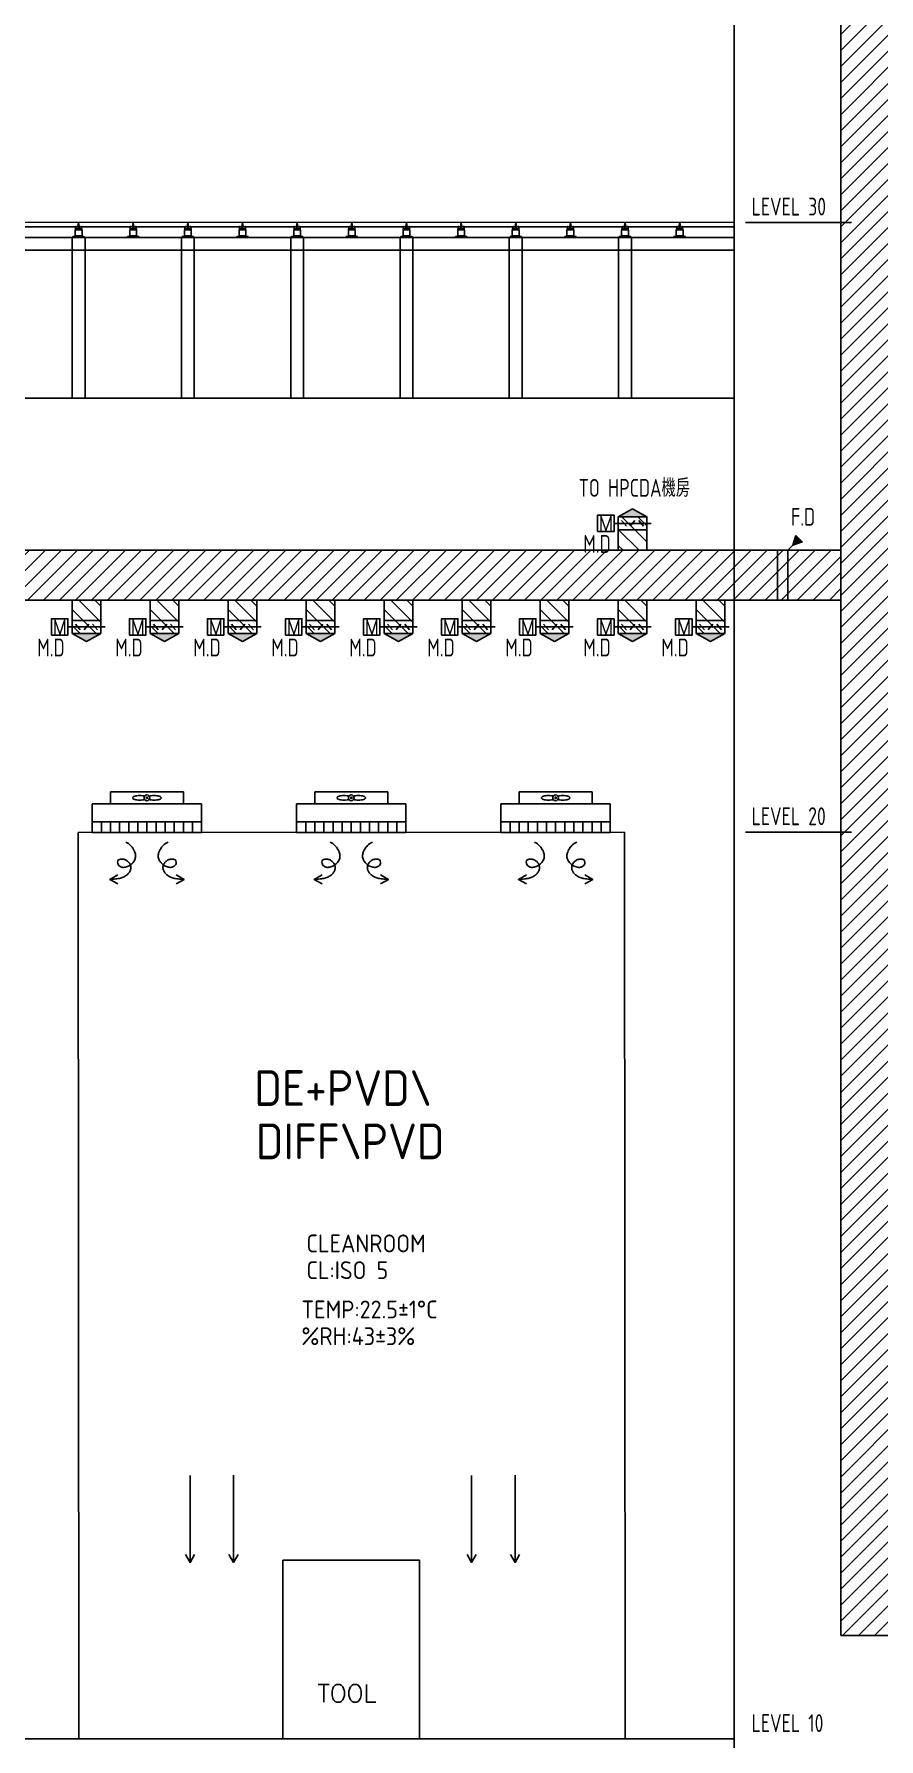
# Model space of a CAD drawing. Header units: millimetres. Extents: x -4 to 727, y 2288 to 2890.
# Drawn here: x 489.3 to 595.7, y 2437.5 to 2652.4 of the extents above; entities that cross this region are included whole.
import ezdxf
from ezdxf.enums import TextEntityAlignment as Align

# ---------------------------------------------------------------- set-up
doc = ezdxf.new("R2010")
doc.units = ezdxf.units.MM
for name, color, linetype in [('A-DETL-01', 1, 'Continuous'), ('M-CEQPM-MAU', 22, 'Continuous'), ('M-CEQPM-TEXT', 3, 'Continuous'), ('M-CMDUCT-LINE', 15, 'Continuous'), ('M-EQPM-TXT', 4, 'Continuous'), ('M-HVAC-CMDUCT', 150, 'Continuous'), ('M-HVAC-DAPR', 2, 'Continuous'), ('U-EX-TXT', 4, 'Continuous')]:
    doc.layers.add(name, color=color, linetype=linetype)
doc.styles.add('AA-TXT', font='isocp.shx', dxfattribs={"bigfont": 'chineset.shx'})
doc.styles.add('STDTEXT', font='simplex.shx', dxfattribs={"bigfont": 'china.shx'})
pattern_1 = [(135, (721.6758, 3336.3333), (-1.0102788, -1.0102788), [])]

msp = doc.modelspace()

# ---------------------------------------------------------------- hatches: boundary and pattern name
at = {"layer": 'M-CMDUCT-LINE'}
h = msp.add_hatch(dxfattribs=at)
h.set_pattern_fill('ANSI31', color=256, scale=0.45, style=0)
h.set_pattern_definition([(45, (-3236.4044, 1146.6156), (-1.0102788, 1.0102788), [])])
h.paths.add_polyline_path([(590.917, 2450.467), (590.917, 2795.31), (599.157, 2795.31), (599.157, 2450.467)])
h = msp.add_hatch(dxfattribs=at)
h.set_pattern_fill('ANSI31', color=256, scale=0.45, style=0)
h.set_pattern_definition([(45, (-3256.2213, 1206.4732), (-1.0102788, 1.0102788), [])])
h.paths.add_polyline_path([(148.862, 2587.312), (590.917, 2587.312), (590.917, 2581.012), (148.862, 2581.012)])
at = {"layer": 'M-HVAC-CMDUCT'}
for points in [[(562.869, 2591.502), (566.469, 2591.502), (564.669, 2592.542)], [(494.064, 2576.822), (497.664, 2576.822), (495.864, 2575.783)], [(503.893, 2576.822), (507.493, 2576.822), (505.693, 2575.783)], [(513.722, 2576.822), (517.322, 2576.822), (515.522, 2575.783)], [(523.551, 2576.822), (527.151, 2576.822), (525.351, 2575.783)], [(533.381, 2576.822), (536.981, 2576.822), (535.181, 2575.783)], [(543.21, 2576.822), (546.81, 2576.822), (545.01, 2575.783)], [(553.039, 2576.822), (556.639, 2576.822), (554.839, 2575.783)], [(562.869, 2576.822), (566.469, 2576.822), (564.669, 2575.783)], [(572.698, 2576.822), (576.298, 2576.822), (574.498, 2575.783)]]:
    msp.add_hatch(color=256, dxfattribs=at).paths.add_polyline_path(points)
h = msp.add_hatch(dxfattribs=at)
h.set_pattern_fill('ANSI31', color=256, scale=0.45, angle=90, style=0)
h.set_pattern_definition(pattern_1)
h.paths.add_polyline_path([(562.869, 2587.312), (562.869, 2591.502), (566.469, 2591.502), (566.469, 2587.312)])
h = msp.add_hatch(dxfattribs=at)
h.set_pattern_fill('ANSI31', color=256, scale=0.45, angle=90, style=0)
h.set_pattern_definition([(135, (652.8707, 3336.3333), (-1.0102788, -1.0102788), [])])
h.paths.add_polyline_path([(494.064, 2581.012), (494.064, 2576.822), (497.664, 2576.822), (497.664, 2581.012)])
h = msp.add_hatch(dxfattribs=at)
h.set_pattern_fill('ANSI31', color=256, scale=0.45, angle=90, style=0)
h.set_pattern_definition([(135, (662.7, 3336.3333), (-1.0102788, -1.0102788), [])])
h.paths.add_polyline_path([(503.893, 2581.012), (503.893, 2576.822), (507.493, 2576.822), (507.493, 2581.012)])
h = msp.add_hatch(dxfattribs=at)
h.set_pattern_fill('ANSI31', color=256, scale=0.45, angle=90, style=0)
h.set_pattern_definition([(135, (672.5293, 3336.3333), (-1.0102788, -1.0102788), [])])
h.paths.add_polyline_path([(513.722, 2581.012), (513.722, 2576.822), (517.322, 2576.822), (517.322, 2581.012)])
h = msp.add_hatch(dxfattribs=at)
h.set_pattern_fill('ANSI31', color=256, scale=0.45, angle=90, style=0)
h.set_pattern_definition([(135, (682.3586, 3336.3333), (-1.0102788, -1.0102788), [])])
h.paths.add_polyline_path([(523.551, 2581.012), (523.551, 2576.822), (527.151, 2576.822), (527.151, 2581.012)])
h = msp.add_hatch(dxfattribs=at)
h.set_pattern_fill('ANSI31', color=256, scale=0.45, angle=90, style=0)
h.set_pattern_definition([(135, (692.1879, 3336.3333), (-1.0102788, -1.0102788), [])])
h.paths.add_polyline_path([(533.381, 2581.012), (533.381, 2576.822), (536.981, 2576.822), (536.981, 2581.012)])
h = msp.add_hatch(dxfattribs=at)
h.set_pattern_fill('ANSI31', color=256, scale=0.45, angle=90, style=0)
h.set_pattern_definition([(135, (702.0172, 3336.3333), (-1.0102788, -1.0102788), [])])
h.paths.add_polyline_path([(543.21, 2581.012), (543.21, 2576.822), (546.81, 2576.822), (546.81, 2581.012)])
h = msp.add_hatch(dxfattribs=at)
h.set_pattern_fill('ANSI31', color=256, scale=0.45, angle=90, style=0)
h.set_pattern_definition([(135, (711.8465, 3336.3333), (-1.0102788, -1.0102788), [])])
h.paths.add_polyline_path([(553.039, 2581.012), (553.039, 2576.822), (556.639, 2576.822), (556.639, 2581.012)])
h = msp.add_hatch(dxfattribs=at)
h.set_pattern_fill('ANSI31', color=256, scale=0.45, angle=90, style=0)
h.set_pattern_definition(pattern_1)
h.paths.add_polyline_path([(562.869, 2581.012), (562.869, 2576.822), (566.469, 2576.822), (566.469, 2581.012)])
h = msp.add_hatch(dxfattribs=at)
h.set_pattern_fill('ANSI31', color=256, scale=0.45, angle=90, style=0)
h.set_pattern_definition([(135, (731.5051, 3336.3333), (-1.0102788, -1.0102788), [])])
h.paths.add_polyline_path([(572.698, 2581.012), (572.698, 2576.822), (576.298, 2576.822), (576.298, 2581.012)])
at = {"layer": 'M-HVAC-DAPR'}
msp.add_hatch(color=2, dxfattribs=at).paths.add_polyline_path([(585.254, 2589.14), (584.857, 2587.949), (586.048, 2588.346)])

# ---------------------------------------------------------------- linework, layer by layer
at = {"ltscale": 1000}
msp.add_line((137.266, 2606.492), (577.451, 2606.492), dxfattribs=at)
at = {"layer": 'A-DETL-01', "linetype": 'Continuous'}
msp.add_lwpolyline([(577.451, 2858.821), (577.451, 2415.304), (137.266, 2415.304), (137.266, 2858.821)], close=True, dxfattribs=at)
at = {"layer": 'M-CEQPM-MAU', "ltscale": 0.1}
for p, q in [((137.266, 2628.568), (577.451, 2628.647)), ((494.87, 2628.632), (494.778, 2628.058)), ((494.87, 2628.632), (494.962, 2628.058)), ((501.755, 2628.632), (501.663, 2628.058)), ((501.755, 2628.632), (501.847, 2628.058)), ((508.64, 2628.632), (508.548, 2628.058)), ((508.64, 2628.632), (508.732, 2628.058)), ((515.525, 2628.632), (515.433, 2628.058)), ((515.525, 2628.632), (515.617, 2628.058)), ((522.41, 2628.632), (522.318, 2628.058)), ((522.41, 2628.632), (522.502, 2628.058)), ((529.295, 2628.632), (529.203, 2628.058)), ((529.295, 2628.632), (529.387, 2628.058)), ((536.18, 2628.632), (536.088, 2628.058)), ((536.18, 2628.632), (536.272, 2628.058)), ((543.065, 2628.632), (542.973, 2628.058)), ((543.065, 2628.632), (543.157, 2628.058)), ((549.95, 2628.632), (549.858, 2628.058)), ((549.95, 2628.632), (550.042, 2628.058)), ((556.835, 2628.632), (556.743, 2628.058)), ((556.835, 2628.632), (556.927, 2628.058)), ((563.72, 2628.632), (563.628, 2628.058)), ((563.72, 2628.632), (563.812, 2628.058)), ((570.605, 2628.632), (570.513, 2628.058)), ((570.605, 2628.632), (570.697, 2628.058)), ((577.451, 2628.074), (137.266, 2627.996)), ((495.59, 2626.866), (494.15, 2626.866)), ((494.15, 2626.866), (494.15, 2626.749)), ((495.59, 2626.749), (494.15, 2626.749)), ((494.438, 2627.701), (494.438, 2626.94)), ((495.302, 2627.701), (494.438, 2627.701)), ((494.438, 2626.94), (495.302, 2626.94)), ((495.266, 2627.823), (494.473, 2627.823)), ((494.473, 2627.701), (494.473, 2627.823)), ((494.485, 2626.94), (494.485, 2626.87)), ((494.495, 2628.118), (494.569, 2628.118)), ((494.495, 2628.118), (494.495, 2627.823)), ((494.569, 2628.118), (494.569, 2628.058)), ((494.823, 2628.058), (494.569, 2628.058)), ((494.826, 2628.118), (494.812, 2627.823)), ((494.913, 2628.118), (494.826, 2628.118)), ((494.913, 2628.118), (494.928, 2627.823)), ((495.171, 2628.058), (494.916, 2628.058)), ((495.171, 2628.118), (495.171, 2628.058)), ((495.244, 2628.118), (495.171, 2628.118)), ((495.244, 2628.118), (495.244, 2627.823)), ((495.255, 2626.94), (495.255, 2626.866)), ((495.266, 2627.701), (495.266, 2627.823)), ((495.302, 2627.701), (495.302, 2626.94)), ((495.59, 2626.866), (495.59, 2626.749)), ((502.475, 2626.866), (501.035, 2626.866)), ((501.035, 2626.866), (501.035, 2626.749)), ((502.475, 2626.749), (501.035, 2626.749)), ((501.323, 2627.701), (501.323, 2626.94)), ((502.187, 2627.701), (501.323, 2627.701)), ((501.323, 2626.94), (502.187, 2626.94)), ((502.151, 2627.823), (501.358, 2627.823)), ((501.358, 2627.701), (501.358, 2627.823)), ((501.37, 2626.94), (501.37, 2626.87)), ((501.38, 2628.118), (501.454, 2628.118)), ((501.38, 2628.118), (501.38, 2627.823)), ((501.454, 2628.118), (501.454, 2628.058)), ((501.708, 2628.058), (501.454, 2628.058)), ((501.711, 2628.118), (501.697, 2627.823)), ((501.798, 2628.118), (501.711, 2628.118)), ((501.798, 2628.118), (501.813, 2627.823)), ((502.056, 2628.058), (501.801, 2628.058)), ((502.056, 2628.118), (502.056, 2628.058)), ((502.129, 2628.118), (502.056, 2628.118)), ((502.129, 2628.118), (502.129, 2627.823)), ((502.14, 2626.94), (502.14, 2626.866)), ((502.151, 2627.701), (502.151, 2627.823)), ((502.187, 2627.701), (502.187, 2626.94)), ((502.475, 2626.866), (502.475, 2626.749)), ((509.36, 2626.866), (507.92, 2626.866)), ((507.92, 2626.866), (507.92, 2626.749)), ((509.36, 2626.749), (507.92, 2626.749)), ((508.208, 2627.701), (508.208, 2626.94)), ((509.072, 2627.701), (508.208, 2627.701)), ((508.208, 2626.94), (509.072, 2626.94)), ((509.036, 2627.823), (508.243, 2627.823)), ((508.243, 2627.701), (508.243, 2627.823)), ((508.255, 2626.94), (508.255, 2626.87)), ((508.265, 2628.118), (508.339, 2628.118)), ((508.265, 2628.118), (508.265, 2627.823)), ((508.339, 2628.118), (508.339, 2628.058)), ((508.593, 2628.058), (508.339, 2628.058)), ((508.596, 2628.118), (508.582, 2627.823)), ((508.683, 2628.118), (508.596, 2628.118)), ((508.683, 2628.118), (508.698, 2627.823)), ((508.941, 2628.058), (508.686, 2628.058)), ((508.941, 2628.118), (508.941, 2628.058)), ((509.014, 2628.118), (508.941, 2628.118)), ((509.014, 2628.118), (509.014, 2627.823)), ((509.025, 2626.94), (509.025, 2626.866)), ((509.036, 2627.701), (509.036, 2627.823)), ((509.072, 2627.701), (509.072, 2626.94)), ((509.36, 2626.866), (509.36, 2626.749)), ((516.245, 2626.866), (514.805, 2626.866)), ((514.805, 2626.866), (514.805, 2626.749)), ((516.245, 2626.749), (514.805, 2626.749)), ((515.093, 2627.701), (515.093, 2626.94)), ((515.957, 2627.701), (515.093, 2627.701)), ((515.093, 2626.94), (515.957, 2626.94)), ((515.921, 2627.823), (515.128, 2627.823)), ((515.128, 2627.701), (515.128, 2627.823)), ((515.14, 2626.94), (515.14, 2626.87)), ((515.15, 2628.118), (515.224, 2628.118)), ((515.15, 2628.118), (515.15, 2627.823)), ((515.224, 2628.118), (515.224, 2628.058)), ((515.478, 2628.058), (515.224, 2628.058)), ((515.481, 2628.118), (515.467, 2627.823)), ((515.568, 2628.118), (515.481, 2628.118)), ((515.568, 2628.118), (515.583, 2627.823)), ((515.826, 2628.058), (515.571, 2628.058)), ((515.826, 2628.118), (515.826, 2628.058)), ((515.899, 2628.118), (515.826, 2628.118)), ((515.899, 2628.118), (515.899, 2627.823)), ((515.91, 2626.94), (515.91, 2626.866)), ((515.921, 2627.701), (515.921, 2627.823)), ((515.957, 2627.701), (515.957, 2626.94)), ((516.245, 2626.866), (516.245, 2626.749)), ((523.13, 2626.866), (521.69, 2626.866)), ((521.69, 2626.866), (521.69, 2626.749)), ((523.13, 2626.749), (521.69, 2626.749)), ((521.978, 2627.701), (521.978, 2626.94)), ((522.842, 2627.701), (521.978, 2627.701)), ((521.978, 2626.94), (522.842, 2626.94)), ((522.806, 2627.823), (522.013, 2627.823)), ((522.013, 2627.701), (522.013, 2627.823)), ((522.025, 2626.94), (522.025, 2626.87)), ((522.035, 2628.118), (522.109, 2628.118)), ((522.035, 2628.118), (522.035, 2627.823)), ((522.109, 2628.118), (522.109, 2628.058)), ((522.363, 2628.058), (522.109, 2628.058)), ((522.366, 2628.118), (522.352, 2627.823)), ((522.453, 2628.118), (522.366, 2628.118)), ((522.453, 2628.118), (522.468, 2627.823)), ((522.711, 2628.058), (522.456, 2628.058)), ((522.711, 2628.118), (522.711, 2628.058)), ((522.784, 2628.118), (522.711, 2628.118)), ((522.784, 2628.118), (522.784, 2627.823)), ((522.795, 2626.94), (522.795, 2626.866)), ((522.806, 2627.701), (522.806, 2627.823)), ((522.842, 2627.701), (522.842, 2626.94)), ((523.13, 2626.866), (523.13, 2626.749)), ((530.015, 2626.866), (528.575, 2626.866)), ((528.575, 2626.866), (528.575, 2626.749)), ((530.015, 2626.749), (528.575, 2626.749)), ((528.863, 2627.701), (528.863, 2626.94)), ((529.727, 2627.701), (528.863, 2627.701)), ((528.863, 2626.94), (529.727, 2626.94)), ((529.691, 2627.823), (528.898, 2627.823)), ((528.898, 2627.701), (528.898, 2627.823)), ((528.91, 2626.94), (528.91, 2626.87)), ((528.92, 2628.118), (528.994, 2628.118)), ((528.92, 2628.118), (528.92, 2627.823)), ((528.994, 2628.118), (528.994, 2628.058)), ((529.248, 2628.058), (528.994, 2628.058)), ((529.251, 2628.118), (529.237, 2627.823)), ((529.338, 2628.118), (529.251, 2628.118)), ((529.338, 2628.118), (529.353, 2627.823)), ((529.596, 2628.058), (529.341, 2628.058)), ((529.596, 2628.118), (529.596, 2628.058)), ((529.669, 2628.118), (529.596, 2628.118)), ((529.669, 2628.118), (529.669, 2627.823)), ((529.68, 2626.94), (529.68, 2626.866)), ((529.691, 2627.701), (529.691, 2627.823)), ((529.727, 2627.701), (529.727, 2626.94)), ((530.015, 2626.866), (530.015, 2626.749)), ((536.9, 2626.866), (535.46, 2626.866)), ((535.46, 2626.866), (535.46, 2626.749)), ((536.9, 2626.749), (535.46, 2626.749)), ((535.748, 2627.701), (535.748, 2626.94)), ((536.612, 2627.701), (535.748, 2627.701)), ((535.748, 2626.94), (536.612, 2626.94)), ((536.576, 2627.823), (535.783, 2627.823)), ((535.783, 2627.701), (535.783, 2627.823)), ((535.795, 2626.94), (535.795, 2626.87)), ((535.805, 2628.118), (535.879, 2628.118)), ((535.805, 2628.118), (535.805, 2627.823)), ((535.879, 2628.118), (535.879, 2628.058)), ((536.133, 2628.058), (535.879, 2628.058)), ((536.136, 2628.118), (536.122, 2627.823)), ((536.223, 2628.118), (536.136, 2628.118)), ((536.223, 2628.118), (536.238, 2627.823)), ((536.481, 2628.058), (536.226, 2628.058)), ((536.481, 2628.118), (536.481, 2628.058)), ((536.554, 2628.118), (536.481, 2628.118)), ((536.554, 2628.118), (536.554, 2627.823)), ((536.565, 2626.94), (536.565, 2626.866)), ((536.576, 2627.701), (536.576, 2627.823)), ((536.612, 2627.701), (536.612, 2626.94)), ((536.9, 2626.866), (536.9, 2626.749)), ((543.785, 2626.866), (542.345, 2626.866)), ((542.345, 2626.866), (542.345, 2626.749)), ((543.785, 2626.749), (542.345, 2626.749)), ((542.633, 2627.701), (542.633, 2626.94)), ((543.497, 2627.701), (542.633, 2627.701)), ((542.633, 2626.94), (543.497, 2626.94)), ((543.461, 2627.823), (542.668, 2627.823)), ((542.668, 2627.701), (542.668, 2627.823)), ((542.68, 2626.94), (542.68, 2626.87)), ((542.69, 2628.118), (542.764, 2628.118)), ((542.69, 2628.118), (542.69, 2627.823)), ((542.764, 2628.118), (542.764, 2628.058)), ((543.018, 2628.058), (542.764, 2628.058)), ((543.021, 2628.118), (543.007, 2627.823)), ((543.108, 2628.118), (543.021, 2628.118)), ((543.108, 2628.118), (543.123, 2627.823)), ((543.366, 2628.058), (543.111, 2628.058)), ((543.366, 2628.118), (543.366, 2628.058)), ((543.439, 2628.118), (543.366, 2628.118)), ((543.439, 2628.118), (543.439, 2627.823)), ((543.45, 2626.94), (543.45, 2626.866)), ((543.461, 2627.701), (543.461, 2627.823)), ((543.497, 2627.701), (543.497, 2626.94)), ((543.785, 2626.866), (543.785, 2626.749)), ((550.67, 2626.866), (549.23, 2626.866)), ((549.23, 2626.866), (549.23, 2626.749)), ((550.67, 2626.749), (549.23, 2626.749)), ((549.518, 2627.701), (549.518, 2626.94)), ((550.382, 2627.701), (549.518, 2627.701)), ((549.518, 2626.94), (550.382, 2626.94)), ((550.346, 2627.823), (549.553, 2627.823)), ((549.553, 2627.701), (549.553, 2627.823)), ((549.565, 2626.94), (549.565, 2626.87)), ((549.575, 2628.118), (549.649, 2628.118)), ((549.575, 2628.118), (549.575, 2627.823)), ((549.649, 2628.118), (549.649, 2628.058)), ((549.903, 2628.058), (549.649, 2628.058)), ((549.906, 2628.118), (549.892, 2627.823)), ((549.993, 2628.118), (549.906, 2628.118)), ((549.993, 2628.118), (550.008, 2627.823)), ((550.251, 2628.058), (549.996, 2628.058)), ((550.251, 2628.118), (550.251, 2628.058)), ((550.324, 2628.118), (550.251, 2628.118)), ((550.324, 2628.118), (550.324, 2627.823)), ((550.335, 2626.94), (550.335, 2626.866)), ((550.346, 2627.701), (550.346, 2627.823)), ((550.382, 2627.701), (550.382, 2626.94)), ((550.67, 2626.866), (550.67, 2626.749)), ((557.555, 2626.866), (556.115, 2626.866)), ((556.115, 2626.866), (556.115, 2626.749)), ((557.555, 2626.749), (556.115, 2626.749)), ((556.403, 2627.701), (556.403, 2626.94)), ((557.267, 2627.701), (556.403, 2627.701)), ((556.403, 2626.94), (557.267, 2626.94)), ((557.231, 2627.823), (556.438, 2627.823)), ((556.438, 2627.701), (556.438, 2627.823)), ((556.45, 2626.94), (556.45, 2626.87)), ((556.46, 2628.118), (556.534, 2628.118)), ((556.46, 2628.118), (556.46, 2627.823)), ((556.534, 2628.118), (556.534, 2628.058)), ((556.788, 2628.058), (556.534, 2628.058)), ((556.791, 2628.118), (556.777, 2627.823)), ((556.878, 2628.118), (556.791, 2628.118)), ((556.878, 2628.118), (556.893, 2627.823)), ((557.136, 2628.058), (556.881, 2628.058)), ((557.136, 2628.118), (557.136, 2628.058)), ((557.209, 2628.118), (557.136, 2628.118)), ((557.209, 2628.118), (557.209, 2627.823)), ((557.22, 2626.94), (557.22, 2626.866)), ((557.231, 2627.701), (557.231, 2627.823)), ((557.267, 2627.701), (557.267, 2626.94)), ((557.555, 2626.866), (557.555, 2626.749)), ((564.44, 2626.866), (563, 2626.866)), ((563, 2626.866), (563, 2626.749)), ((564.44, 2626.749), (563, 2626.749)), ((563.288, 2627.701), (563.288, 2626.94)), ((564.152, 2627.701), (563.288, 2627.701)), ((563.288, 2626.94), (564.152, 2626.94)), ((564.116, 2627.823), (563.323, 2627.823)), ((563.323, 2627.701), (563.323, 2627.823)), ((563.335, 2626.94), (563.335, 2626.87)), ((563.345, 2628.118), (563.419, 2628.118)), ((563.345, 2628.118), (563.345, 2627.823)), ((563.419, 2628.118), (563.419, 2628.058)), ((563.673, 2628.058), (563.419, 2628.058)), ((563.676, 2628.118), (563.662, 2627.823)), ((563.763, 2628.118), (563.676, 2628.118)), ((563.763, 2628.118), (563.778, 2627.823)), ((564.021, 2628.058), (563.766, 2628.058)), ((564.021, 2628.118), (564.021, 2628.058)), ((564.094, 2628.118), (564.021, 2628.118)), ((564.094, 2628.118), (564.094, 2627.823)), ((564.105, 2626.94), (564.105, 2626.866)), ((564.116, 2627.701), (564.116, 2627.823)), ((564.152, 2627.701), (564.152, 2626.94)), ((564.44, 2626.866), (564.44, 2626.749)), ((571.325, 2626.866), (569.885, 2626.866)), ((569.885, 2626.866), (569.885, 2626.749)), ((571.325, 2626.749), (569.885, 2626.749)), ((570.173, 2627.701), (570.173, 2626.94)), ((571.037, 2627.701), (570.173, 2627.701)), ((570.173, 2626.94), (571.037, 2626.94)), ((571.001, 2627.823), (570.208, 2627.823)), ((570.208, 2627.701), (570.208, 2627.823)), ((570.22, 2626.94), (570.22, 2626.87)), ((570.23, 2628.118), (570.304, 2628.118)), ((570.23, 2628.118), (570.23, 2627.823)), ((570.304, 2628.118), (570.304, 2628.058)), ((570.558, 2628.058), (570.304, 2628.058)), ((570.561, 2628.118), (570.547, 2627.823)), ((570.648, 2628.118), (570.561, 2628.118)), ((570.648, 2628.118), (570.663, 2627.823)), ((570.906, 2628.058), (570.651, 2628.058)), ((570.906, 2628.118), (570.906, 2628.058)), ((570.979, 2628.118), (570.906, 2628.118)), ((570.979, 2628.118), (570.979, 2627.823)), ((570.99, 2626.94), (570.99, 2626.866)), ((571.001, 2627.701), (571.001, 2627.823)), ((571.037, 2627.701), (571.037, 2626.94)), ((571.325, 2626.866), (571.325, 2626.749)), ((498.89, 2555.322), (498.89, 2556.852)), ((498.89, 2556.852), (508.07, 2556.852)), ((508.07, 2556.852), (508.07, 2555.322)), ((524.637, 2555.322), (524.637, 2556.852)), ((524.637, 2556.852), (533.817, 2556.852)), ((533.817, 2556.852), (533.817, 2555.322)), ((550.383, 2555.322), (550.383, 2556.852)), ((550.383, 2556.852), (559.563, 2556.852)), ((559.563, 2556.852), (559.563, 2555.322)), ((496.595, 2555.322), (498.89, 2555.322)), ((496.595, 2555.322), (496.595, 2551.722)), ((508.07, 2555.322), (498.89, 2555.322)), ((510.365, 2555.322), (508.07, 2555.322)), ((510.365, 2551.722), (510.365, 2555.322)), ((522.342, 2555.322), (524.637, 2555.322)), ((522.342, 2555.322), (522.342, 2551.722)), ((533.817, 2555.322), (524.637, 2555.322)), ((536.112, 2555.322), (533.817, 2555.322)), ((536.112, 2551.722), (536.112, 2555.322)), ((548.088, 2555.322), (550.383, 2555.322)), ((548.088, 2555.322), (548.088, 2551.722)), ((559.563, 2555.322), (550.383, 2555.322)), ((561.858, 2555.322), (559.563, 2555.322)), ((561.858, 2551.722), (561.858, 2555.322)), ((494.808, 2551.704), (563.645, 2551.741)), ((494.885, 2437.519), (494.808, 2551.704)), ((496.595, 2553.072), (510.365, 2553.072)), ((496.595, 2551.722), (510.365, 2551.722)), ((497.742, 2551.722), (497.742, 2553.072)), ((498.89, 2551.722), (498.89, 2553.072)), ((500.037, 2551.722), (500.037, 2553.072)), ((501.185, 2551.722), (501.185, 2553.072)), ((502.332, 2551.722), (502.332, 2553.072)), ((503.48, 2551.722), (503.48, 2553.072)), ((504.627, 2551.722), (504.627, 2553.072)), ((505.775, 2551.722), (505.775, 2553.072)), ((506.922, 2551.722), (506.922, 2553.072)), ((508.07, 2551.722), (508.07, 2553.072)), ((509.217, 2551.722), (509.217, 2553.072)), ((522.342, 2553.072), (536.112, 2553.072)), ((522.342, 2551.722), (536.112, 2551.722)), ((523.489, 2551.722), (523.489, 2553.072)), ((524.637, 2551.722), (524.637, 2553.072)), ((525.784, 2551.722), (525.784, 2553.072)), ((526.932, 2551.722), (526.932, 2553.072)), ((528.079, 2551.722), (528.079, 2553.072)), ((529.227, 2551.722), (529.227, 2553.072)), ((530.374, 2551.722), (530.374, 2553.072)), ((531.522, 2551.722), (531.522, 2553.072)), ((532.669, 2551.722), (532.669, 2553.072)), ((533.817, 2551.722), (533.817, 2553.072)), ((534.964, 2551.722), (534.964, 2553.072)), ((548.088, 2553.072), (561.858, 2553.072)), ((548.088, 2551.722), (561.858, 2551.722)), ((549.236, 2551.722), (549.236, 2553.072)), ((550.383, 2551.722), (550.383, 2553.072)), ((551.531, 2551.722), (551.531, 2553.072)), ((552.678, 2551.722), (552.678, 2553.072)), ((553.826, 2551.722), (553.826, 2553.072)), ((554.973, 2551.722), (554.973, 2553.072)), ((556.121, 2551.722), (556.121, 2553.072)), ((557.268, 2551.722), (557.268, 2553.072)), ((558.416, 2551.722), (558.416, 2553.072)), ((559.563, 2551.722), (559.563, 2553.072)), ((560.711, 2551.722), (560.711, 2553.072)), ((563.721, 2437.453), (563.645, 2551.741)), ((137.266, 2437.38), (577.451, 2437.459))]:
    msp.add_line(p, q, dxfattribs=at)
at = {"layer": 'M-CEQPM-MAU'}
for p, q in [((520.615, 2437.502), (520.615, 2460.002)), ((520.615, 2460.002), (537.838, 2460.002)), ((537.838, 2460.002), (537.838, 2437.502))]:
    msp.add_line(p, q, dxfattribs=at)
at = {"layer": 'M-CEQPM-MAU', "ltscale": 0.1}
msp.add_lwpolyline([(577.451, 2625.129), (137.266, 2625.129), (137.266, 2626.749), (577.451, 2626.749)], dxfattribs=at)
for points in [[(494.06, 2606.492), (494.06, 2626.749), (495.68, 2626.749), (495.68, 2606.492)], [(507.83, 2606.492), (507.83, 2626.749), (509.45, 2626.749), (509.45, 2606.492)], [(521.6, 2606.492), (521.6, 2626.749), (523.22, 2626.749), (523.22, 2606.492)], [(535.37, 2606.492), (535.37, 2626.749), (536.99, 2626.749), (536.99, 2606.492)], [(549.14, 2606.492), (549.14, 2626.749), (550.76, 2626.749), (550.76, 2606.492)], [(562.91, 2606.492), (562.91, 2626.749), (564.53, 2626.749), (564.53, 2606.492)]]:
    msp.add_lwpolyline(points, close=True, dxfattribs=at)
for points in [[(503.187, 2556.297, 0.0396595), (502.946, 2556.348, 0.0326137), (502.578, 2556.372, 0.0326137), (502.21, 2556.348, 0.0440874), (501.943, 2556.289, 0.0867213), (501.723, 2556.174, 0.233651), (501.68, 2556.087, 0.233651), (501.723, 2556.001, 0.0867213), (501.943, 2555.886, 0.0440874), (502.21, 2555.827, 0.0326137), (502.578, 2555.803, 0.0326137), (502.946, 2555.827, 0.0396595), (503.187, 2555.878)], [(503.773, 2556.297, -0.0396595), (504.013, 2556.348, -0.0326137), (504.382, 2556.372, -0.0326137), (504.75, 2556.348, -0.0440874), (505.017, 2556.289, -0.0867213), (505.237, 2556.174, -0.233651), (505.28, 2556.087, -0.233651), (505.237, 2556.001, -0.0867213), (505.017, 2555.886, -0.0440874), (504.75, 2555.827, -0.0326137), (504.382, 2555.803, -0.0326137), (504.013, 2555.827, -0.0396595), (503.773, 2555.878)], [(528.934, 2556.297, 0.0396595), (528.693, 2556.348, 0.0326137), (528.325, 2556.372, 0.0326137), (527.956, 2556.348, 0.0440874), (527.69, 2556.289, 0.0867213), (527.469, 2556.174, 0.233651), (527.427, 2556.087, 0.233651), (527.469, 2556.001, 0.0867213), (527.69, 2555.886, 0.0440874), (527.956, 2555.827, 0.0326137), (528.325, 2555.803, 0.0326137), (528.693, 2555.827, 0.0396595), (528.934, 2555.878)], [(529.52, 2556.297, -0.0396595), (529.76, 2556.348, -0.0326137), (530.128, 2556.372, -0.0326137), (530.497, 2556.348, -0.0440874), (530.764, 2556.289, -0.0867213), (530.984, 2556.174, -0.233651), (531.027, 2556.087, -0.233651), (530.984, 2556.001, -0.0867213), (530.764, 2555.886, -0.0440874), (530.497, 2555.827, -0.0326137), (530.128, 2555.803, -0.0326137), (529.76, 2555.827, -0.0396595), (529.52, 2555.878)], [(554.68, 2556.297, 0.0396595), (554.44, 2556.348, 0.0326137), (554.071, 2556.372, 0.0326137), (553.703, 2556.348, 0.0440874), (553.436, 2556.289, 0.0867213), (553.216, 2556.174, 0.233651), (553.173, 2556.087, 0.233651), (553.216, 2556.001, 0.0867213), (553.436, 2555.886, 0.0440874), (553.703, 2555.827, 0.0326137), (554.071, 2555.803, 0.0326137), (554.44, 2555.827, 0.0396595), (554.68, 2555.878)], [(555.266, 2556.297, -0.0396595), (555.507, 2556.348, -0.0326137), (555.875, 2556.372, -0.0326137), (556.243, 2556.348, -0.0440874), (556.51, 2556.289, -0.0867213), (556.731, 2556.174, -0.233651), (556.773, 2556.087, -0.233651), (556.731, 2556.001, -0.0867213), (556.51, 2555.886, -0.0440874), (556.243, 2555.827, -0.0326137), (555.875, 2555.803, -0.0326137), (555.507, 2555.827, -0.0396595), (555.266, 2555.878)]]:
    msp.add_lwpolyline(points, format="xyb", dxfattribs=at)
at = {"layer": 'M-CEQPM-MAU', "ltscale": 0.1, "const_width": 0.18}
for points in [[(503.57, 2556.087, -1), (503.39, 2556.087, -1)], [(529.317, 2556.087, -1), (529.137, 2556.087, -1)], [(555.063, 2556.087, -1), (554.883, 2556.087, -1)]]:
    msp.add_lwpolyline(points, format="xyb", close=True, dxfattribs=at)
at = {"layer": 'M-CEQPM-MAU', "ltscale": 0.1}
for centre in [(503.48, 2556.087), (529.227, 2556.087), (554.973, 2556.087)]:
    msp.add_circle(centre, 0.36, dxfattribs=at)
at = {"layer": 'M-CEQPM-TEXT'}
for p, q in [((592.246, 2628.632), (578.888, 2628.632)), ((592.246, 2551.772), (578.888, 2551.772))]:
    msp.add_line(p, q, dxfattribs=at)
at = {"layer": 'M-HVAC-CMDUCT'}
for p, q in [((562.869, 2591.502), (564.669, 2592.542)), ((566.469, 2591.502), (564.669, 2592.542)), ((562.869, 2591.502), (566.469, 2591.502)), ((494.064, 2576.822), (495.864, 2575.783)), ((494.064, 2576.822), (497.664, 2576.822)), ((497.664, 2576.822), (495.864, 2575.783)), ((503.893, 2576.822), (505.693, 2575.783)), ((503.893, 2576.822), (507.493, 2576.822)), ((507.493, 2576.822), (505.693, 2575.783)), ((513.722, 2576.822), (515.522, 2575.783)), ((513.722, 2576.822), (517.322, 2576.822)), ((517.322, 2576.822), (515.522, 2575.783)), ((523.551, 2576.822), (525.351, 2575.783)), ((523.551, 2576.822), (527.151, 2576.822)), ((527.151, 2576.822), (525.351, 2575.783)), ((533.381, 2576.822), (535.181, 2575.783)), ((533.381, 2576.822), (536.981, 2576.822)), ((536.981, 2576.822), (535.181, 2575.783)), ((543.21, 2576.822), (545.01, 2575.783)), ((543.21, 2576.822), (546.81, 2576.822)), ((546.81, 2576.822), (545.01, 2575.783)), ((553.039, 2576.822), (554.839, 2575.783)), ((553.039, 2576.822), (556.639, 2576.822)), ((556.639, 2576.822), (554.839, 2575.783)), ((562.869, 2576.822), (564.669, 2575.783)), ((562.869, 2576.822), (566.469, 2576.822)), ((566.469, 2576.822), (564.669, 2575.783)), ((572.698, 2576.822), (574.498, 2575.783)), ((572.698, 2576.822), (576.298, 2576.822)), ((576.298, 2576.822), (574.498, 2575.783)), ((508.919, 2459.7), (508.919, 2470.65)), ((514.396, 2459.7), (514.396, 2470.707)), ((544.389, 2459.7), (544.389, 2470.65)), ((549.866, 2459.7), (549.866, 2470.707))]:
    msp.add_line(p, q, dxfattribs=at)
for points in [[(590.917, 2450.467), (590.917, 2795.31), (599.157, 2795.31), (599.157, 2450.467)], [(562.869, 2587.312), (562.869, 2591.502), (566.469, 2591.502), (566.469, 2587.312)], [(148.862, 2587.312), (590.917, 2587.312), (590.917, 2581.012), (148.862, 2581.012)], [(494.064, 2581.012), (494.064, 2576.822), (497.664, 2576.822), (497.664, 2581.012)], [(503.893, 2581.012), (503.893, 2576.822), (507.493, 2576.822), (507.493, 2581.012)], [(513.722, 2581.012), (513.722, 2576.822), (517.322, 2576.822), (517.322, 2581.012)], [(523.551, 2581.012), (523.551, 2576.822), (527.151, 2576.822), (527.151, 2581.012)], [(533.381, 2581.012), (533.381, 2576.822), (536.981, 2576.822), (536.981, 2581.012)], [(543.21, 2581.012), (543.21, 2576.822), (546.81, 2576.822), (546.81, 2581.012)], [(553.039, 2581.012), (553.039, 2576.822), (556.639, 2576.822), (556.639, 2581.012)], [(562.869, 2581.012), (562.869, 2576.822), (566.469, 2576.822), (566.469, 2581.012)], [(572.698, 2581.012), (572.698, 2576.822), (576.298, 2576.822), (576.298, 2581.012)]]:
    msp.add_lwpolyline(points, close=True, dxfattribs=at)
at = {"layer": 'M-HVAC-CMDUCT', "ltscale": 0.1}
for points in [[(500.811, 2550.487, -0.140241), (501.422, 2550.081, -0.0382317), (501.637, 2549.85), (501.698, 2549.763), (501.805, 2549.58), (501.894, 2549.415), (501.957, 2549.26), (502.001, 2549.114), (502.031, 2548.976), (502.047, 2548.845), (502.051, 2548.72), (502.042, 2548.6), (502.021, 2548.485), (501.988, 2548.374), (501.943, 2548.267), (501.887, 2548.161), (501.82, 2548.058), (501.742, 2547.957), (501.656, 2547.86), (501.562, 2547.768), (501.461, 2547.682), (501.355, 2547.604), (501.244, 2547.534), (501.13, 2547.473), (501.014, 2547.423), (500.897, 2547.383), (500.781, 2547.354), (500.668, 2547.334), (500.559, 2547.325), (500.455, 2547.325), (500.358, 2547.335), (500.27, 2547.354), (500.192, 2547.381), (500.123, 2547.417), (500.057, 2547.457, -0.2820106), (499.789, 2547.979, -0.2221525), (499.91, 2548.264, -0.123311), (500.145, 2548.365), (500.233, 2548.373), (500.326, 2548.375), (500.42, 2548.369), (500.515, 2548.355), (500.608, 2548.331), (500.698, 2548.299), (500.785, 2548.26), (500.869, 2548.214), (500.948, 2548.163), (501.023, 2548.107), (501.094, 2548.048), (501.158, 2547.985), (501.217, 2547.92), (501.27, 2547.853), (501.317, 2547.783), (501.357, 2547.711), (501.39, 2547.637), (501.417, 2547.56), (501.436, 2547.481), (501.449, 2547.399), (501.453, 2547.315), (501.451, 2547.228), (501.44, 2547.14), (501.422, 2547.052), (501.395, 2546.964), (501.361, 2546.876), (501.318, 2546.79), (501.267, 2546.705), (501.207, 2546.623), (501.139, 2546.544), (501.064, 2546.469), (500.983, 2546.397), (500.895, 2546.328), (500.801, 2546.264), (500.703, 2546.203), (500.6, 2546.148), (500.494, 2546.097), (500.382, 2546.05), (500.265, 2546.009), (500.14, 2545.971), (500.006, 2545.938), (499.863, 2545.908), (499.71, 2545.883), (499.544, 2545.86), (499.367, 2545.842), (499.181, 2545.826), (498.991, 2545.812), (498.802, 2545.8)], [(506.144, 2550.487, 0.140241), (505.533, 2550.081, 0.0382317), (505.318, 2549.85), (505.257, 2549.763), (505.15, 2549.58), (505.061, 2549.415), (504.998, 2549.26), (504.954, 2549.114), (504.925, 2548.976), (504.908, 2548.845), (504.904, 2548.72), (504.913, 2548.6), (504.934, 2548.485), (504.967, 2548.374), (505.012, 2548.267), (505.068, 2548.161), (505.135, 2548.058), (505.213, 2547.957), (505.299, 2547.86), (505.393, 2547.768), (505.494, 2547.682), (505.6, 2547.604), (505.711, 2547.534), (505.825, 2547.473), (505.941, 2547.423), (506.058, 2547.383), (506.174, 2547.354), (506.287, 2547.334), (506.396, 2547.325), (506.5, 2547.325), (506.597, 2547.335), (506.685, 2547.354), (506.763, 2547.381), (506.832, 2547.417), (506.898, 2547.457, 0.2820106), (507.166, 2547.979, 0.2221525), (507.045, 2548.264, 0.123311), (506.81, 2548.365), (506.722, 2548.373), (506.629, 2548.375), (506.535, 2548.369), (506.44, 2548.355), (506.347, 2548.331), (506.257, 2548.299), (506.17, 2548.26), (506.086, 2548.214), (506.007, 2548.163), (505.932, 2548.107), (505.862, 2548.048), (505.797, 2547.985), (505.738, 2547.92), (505.685, 2547.853), (505.638, 2547.783), (505.598, 2547.711), (505.565, 2547.637), (505.538, 2547.56), (505.519, 2547.481), (505.506, 2547.399), (505.502, 2547.315), (505.504, 2547.228), (505.515, 2547.14), (505.533, 2547.052), (505.56, 2546.964), (505.594, 2546.876), (505.637, 2546.79), (505.689, 2546.705), (505.748, 2546.623), (505.816, 2546.544), (505.891, 2546.469), (505.973, 2546.397), (506.06, 2546.328), (506.154, 2546.264), (506.252, 2546.203), (506.355, 2546.148), (506.461, 2546.097), (506.573, 2546.05), (506.691, 2546.009), (506.815, 2545.971), (506.949, 2545.938), (507.092, 2545.908), (507.245, 2545.883), (507.411, 2545.86), (507.588, 2545.842), (507.774, 2545.826), (507.964, 2545.812), (508.153, 2545.8)], [(526.558, 2550.487, -0.140241), (527.169, 2550.081, -0.0382317), (527.384, 2549.85), (527.445, 2549.763), (527.552, 2549.58), (527.64, 2549.415), (527.704, 2549.26), (527.748, 2549.114), (527.777, 2548.976), (527.794, 2548.845), (527.798, 2548.72), (527.789, 2548.6), (527.768, 2548.485), (527.735, 2548.374), (527.69, 2548.267), (527.634, 2548.161), (527.566, 2548.058), (527.489, 2547.957), (527.403, 2547.86), (527.309, 2547.768), (527.208, 2547.682), (527.101, 2547.604), (526.991, 2547.534), (526.877, 2547.473), (526.761, 2547.423), (526.644, 2547.383), (526.528, 2547.354), (526.415, 2547.334), (526.305, 2547.325), (526.202, 2547.325), (526.105, 2547.335), (526.017, 2547.354), (525.939, 2547.381), (525.87, 2547.417), (525.804, 2547.457, -0.2820106), (525.535, 2547.979, -0.2221525), (525.657, 2548.264, -0.123311), (525.892, 2548.365), (525.98, 2548.373), (526.072, 2548.375), (526.167, 2548.369), (526.262, 2548.355), (526.355, 2548.331), (526.445, 2548.299), (526.532, 2548.26), (526.615, 2548.214), (526.695, 2548.163), (526.77, 2548.107), (526.84, 2548.048), (526.905, 2547.985), (526.964, 2547.92), (527.017, 2547.853), (527.063, 2547.783), (527.104, 2547.711), (527.137, 2547.637), (527.164, 2547.56), (527.183, 2547.481), (527.195, 2547.399), (527.2, 2547.315), (527.197, 2547.228), (527.187, 2547.14), (527.168, 2547.052), (527.142, 2546.964), (527.107, 2546.876), (527.065, 2546.79), (527.013, 2546.705), (526.954, 2546.623), (526.886, 2546.544), (526.811, 2546.469), (526.729, 2546.397), (526.641, 2546.328), (526.548, 2546.264), (526.45, 2546.203), (526.347, 2546.148), (526.241, 2546.097), (526.129, 2546.05), (526.011, 2546.009), (525.886, 2545.971), (525.753, 2545.938), (525.61, 2545.908), (525.457, 2545.883), (525.291, 2545.86), (525.114, 2545.842), (524.927, 2545.826), (524.738, 2545.812), (524.549, 2545.8)], [(531.891, 2550.487, 0.140241), (531.28, 2550.081, 0.0382317), (531.065, 2549.85), (531.003, 2549.763), (530.897, 2549.58), (530.808, 2549.415), (530.745, 2549.26), (530.701, 2549.114), (530.671, 2548.976), (530.655, 2548.845), (530.651, 2548.72), (530.66, 2548.6), (530.681, 2548.485), (530.714, 2548.374), (530.759, 2548.267), (530.815, 2548.161), (530.882, 2548.058), (530.96, 2547.957), (531.046, 2547.86), (531.14, 2547.768), (531.241, 2547.682), (531.347, 2547.604), (531.458, 2547.534), (531.572, 2547.473), (531.688, 2547.423), (531.805, 2547.383), (531.92, 2547.354), (532.034, 2547.334), (532.143, 2547.325), (532.247, 2547.325), (532.344, 2547.335), (532.432, 2547.354), (532.51, 2547.381), (532.579, 2547.417), (532.645, 2547.457, 0.2820106), (532.913, 2547.979, 0.2221525), (532.792, 2548.264, 0.123311), (532.556, 2548.365), (532.469, 2548.373), (532.376, 2548.375), (532.281, 2548.369), (532.187, 2548.355), (532.094, 2548.331), (532.004, 2548.299), (531.917, 2548.26), (531.833, 2548.214), (531.754, 2548.163), (531.678, 2548.107), (531.608, 2548.048), (531.543, 2547.985), (531.485, 2547.92), (531.432, 2547.853), (531.385, 2547.783), (531.345, 2547.711), (531.311, 2547.637), (531.285, 2547.56), (531.265, 2547.481), (531.253, 2547.399), (531.248, 2547.315), (531.251, 2547.228), (531.262, 2547.14), (531.28, 2547.052), (531.307, 2546.964), (531.341, 2546.876), (531.384, 2546.79), (531.435, 2546.705), (531.495, 2546.623), (531.563, 2546.544), (531.638, 2546.469), (531.719, 2546.397), (531.807, 2546.328), (531.9, 2546.264), (531.999, 2546.203), (532.101, 2546.148), (532.208, 2546.097), (532.32, 2546.05), (532.437, 2546.009), (532.562, 2545.971), (532.695, 2545.938), (532.838, 2545.908), (532.992, 2545.883), (533.157, 2545.86), (533.335, 2545.842), (533.521, 2545.826), (533.711, 2545.812), (533.9, 2545.8)], [(552.305, 2550.487, -0.140241), (552.916, 2550.081, -0.0382317), (553.131, 2549.85), (553.192, 2549.763), (553.299, 2549.58), (553.387, 2549.415), (553.45, 2549.26), (553.494, 2549.114), (553.524, 2548.976), (553.541, 2548.845), (553.544, 2548.72), (553.536, 2548.6), (553.515, 2548.485), (553.482, 2548.374), (553.437, 2548.267), (553.381, 2548.161), (553.313, 2548.058), (553.236, 2547.957), (553.149, 2547.86), (553.055, 2547.768), (552.955, 2547.682), (552.848, 2547.604), (552.737, 2547.534), (552.623, 2547.473), (552.507, 2547.423), (552.391, 2547.383), (552.275, 2547.354), (552.162, 2547.334), (552.052, 2547.325), (551.948, 2547.325), (551.852, 2547.335), (551.764, 2547.354), (551.685, 2547.381), (551.616, 2547.417), (551.55, 2547.457, -0.2820106), (551.282, 2547.979, -0.2221525), (551.403, 2548.264, -0.123311), (551.639, 2548.365), (551.726, 2548.373), (551.819, 2548.375), (551.914, 2548.369), (552.009, 2548.355), (552.101, 2548.331), (552.192, 2548.299), (552.279, 2548.26), (552.362, 2548.214), (552.442, 2548.163), (552.517, 2548.107), (552.587, 2548.048), (552.652, 2547.985), (552.711, 2547.92), (552.764, 2547.853), (552.81, 2547.783), (552.85, 2547.711), (552.884, 2547.637), (552.91, 2547.56), (552.93, 2547.481), (552.942, 2547.399), (552.947, 2547.315), (552.944, 2547.228), (552.934, 2547.14), (552.915, 2547.052), (552.889, 2546.964), (552.854, 2546.876), (552.811, 2546.79), (552.76, 2546.705), (552.7, 2546.623), (552.633, 2546.544), (552.558, 2546.469), (552.476, 2546.397), (552.388, 2546.328), (552.295, 2546.264), (552.197, 2546.203), (552.094, 2546.148), (551.987, 2546.097), (551.876, 2546.05), (551.758, 2546.009), (551.633, 2545.971), (551.5, 2545.938), (551.357, 2545.908), (551.203, 2545.883), (551.038, 2545.86), (550.86, 2545.842), (550.674, 2545.826), (550.484, 2545.812), (550.295, 2545.8)], [(557.637, 2550.487, 0.140241), (557.027, 2550.081, 0.0382317), (556.811, 2549.85), (556.75, 2549.763), (556.643, 2549.58), (556.555, 2549.415), (556.492, 2549.26), (556.448, 2549.114), (556.418, 2548.976), (556.401, 2548.845), (556.398, 2548.72), (556.406, 2548.6), (556.427, 2548.485), (556.46, 2548.374), (556.505, 2548.267), (556.562, 2548.161), (556.629, 2548.058), (556.706, 2547.957), (556.793, 2547.86), (556.887, 2547.768), (556.988, 2547.682), (557.094, 2547.604), (557.205, 2547.534), (557.319, 2547.473), (557.435, 2547.423), (557.551, 2547.383), (557.667, 2547.354), (557.781, 2547.334), (557.89, 2547.325), (557.994, 2547.325), (558.09, 2547.335), (558.178, 2547.354), (558.257, 2547.381), (558.326, 2547.417), (558.392, 2547.457, 0.2820106), (558.66, 2547.979, 0.2221525), (558.539, 2548.264, 0.123311), (558.303, 2548.365), (558.216, 2548.373), (558.123, 2548.375), (558.028, 2548.369), (557.934, 2548.355), (557.841, 2548.331), (557.751, 2548.299), (557.663, 2548.26), (557.58, 2548.214), (557.5, 2548.163), (557.425, 2548.107), (557.355, 2548.048), (557.29, 2547.985), (557.231, 2547.92), (557.178, 2547.853), (557.132, 2547.783), (557.092, 2547.711), (557.058, 2547.637), (557.032, 2547.56), (557.012, 2547.481), (557, 2547.399), (556.995, 2547.315), (556.998, 2547.228), (557.008, 2547.14), (557.027, 2547.052), (557.053, 2546.964), (557.088, 2546.876), (557.131, 2546.79), (557.182, 2546.705), (557.242, 2546.623), (557.309, 2546.544), (557.384, 2546.469), (557.466, 2546.397), (557.554, 2546.328), (557.647, 2546.264), (557.746, 2546.203), (557.848, 2546.148), (557.955, 2546.097), (558.066, 2546.05), (558.184, 2546.009), (558.309, 2545.971), (558.442, 2545.938), (558.585, 2545.908), (558.739, 2545.883), (558.904, 2545.86), (559.082, 2545.842), (559.268, 2545.826), (559.458, 2545.812), (559.647, 2545.8)]]:
    msp.add_lwpolyline(points, format="xyb", dxfattribs=at)
for points in [[(499.796, 2545.227), (498.802, 2545.8), (499.796, 2546.374)], [(507.16, 2545.227), (508.153, 2545.8), (507.16, 2546.374)], [(525.542, 2545.227), (524.549, 2545.8), (525.542, 2546.374)], [(532.906, 2545.227), (533.9, 2545.8), (532.906, 2546.374)], [(551.289, 2545.227), (550.295, 2545.8), (551.289, 2546.374)], [(558.653, 2545.227), (559.647, 2545.8), (558.653, 2546.374)]]:
    msp.add_lwpolyline(points, dxfattribs=at)
at = {"layer": 'M-HVAC-CMDUCT'}
for points in [[(508.345, 2460.693), (508.919, 2459.7), (509.493, 2460.693)], [(513.822, 2460.693), (514.396, 2459.7), (514.97, 2460.693)], [(543.815, 2460.693), (544.389, 2459.7), (544.963, 2460.693)], [(549.292, 2460.693), (549.866, 2459.7), (550.44, 2460.693)]]:
    msp.add_lwpolyline(points, dxfattribs=at)
at = {"layer": 'M-HVAC-DAPR', "color": 2}
for p, q in [((562.329, 2590.692), (567.009, 2590.692)), ((563.891, 2590.332), (563.287, 2591.052)), ((564.971, 2591.052), (564.367, 2590.332)), ((566.051, 2590.332), (565.447, 2591.052)), ((584.221, 2587.312), (585.651, 2588.743)), ((493.524, 2577.632), (498.204, 2577.632)), ((495.086, 2577.272), (494.481, 2577.992)), ((496.166, 2577.992), (495.561, 2577.272)), ((497.246, 2577.272), (496.641, 2577.992)), ((503.353, 2577.632), (508.033, 2577.632)), ((504.915, 2577.272), (504.311, 2577.992)), ((505.995, 2577.992), (505.391, 2577.272)), ((507.075, 2577.272), (506.471, 2577.992)), ((513.182, 2577.632), (517.862, 2577.632)), ((514.744, 2577.272), (514.14, 2577.992)), ((515.824, 2577.992), (515.22, 2577.272)), ((516.904, 2577.272), (516.3, 2577.992)), ((523.011, 2577.632), (527.691, 2577.632)), ((524.574, 2577.272), (523.969, 2577.992)), ((525.654, 2577.992), (525.049, 2577.272)), ((526.734, 2577.272), (526.129, 2577.992)), ((532.841, 2577.632), (537.521, 2577.632)), ((534.403, 2577.272), (533.799, 2577.992)), ((535.483, 2577.992), (534.879, 2577.272)), ((536.563, 2577.272), (535.959, 2577.992)), ((542.67, 2577.632), (547.35, 2577.632)), ((544.232, 2577.272), (543.628, 2577.992)), ((545.312, 2577.992), (544.708, 2577.272)), ((546.392, 2577.272), (545.788, 2577.992)), ((552.499, 2577.632), (557.179, 2577.632)), ((554.061, 2577.272), (553.457, 2577.992)), ((555.141, 2577.992), (554.537, 2577.272)), ((556.221, 2577.272), (555.617, 2577.992)), ((562.329, 2577.632), (567.009, 2577.632)), ((563.891, 2577.272), (563.287, 2577.992)), ((564.971, 2577.992), (564.367, 2577.272)), ((566.051, 2577.272), (565.447, 2577.992)), ((572.158, 2577.632), (576.838, 2577.632)), ((573.72, 2577.272), (573.116, 2577.992)), ((574.8, 2577.992), (574.196, 2577.272)), ((575.88, 2577.272), (575.276, 2577.992))]:
    msp.add_line(p, q, dxfattribs=at)
for points in [[(560.259, 2589.657), (560.259, 2591.727), (562.329, 2591.727), (562.329, 2589.657)], [(562.869, 2591.502), (562.869, 2589.882), (566.469, 2589.882), (566.469, 2591.502)], [(562.869, 2589.882), (562.869, 2591.502), (566.469, 2591.502), (566.469, 2589.882)], [(585.254, 2589.14), (584.857, 2587.949), (586.048, 2588.346)], [(582.925, 2581.012), (582.925, 2587.312), (584.221, 2587.312), (584.221, 2581.012)], [(491.454, 2576.597), (491.454, 2578.667), (493.524, 2578.667), (493.524, 2576.597)], [(494.064, 2576.822), (494.064, 2578.442), (497.664, 2578.442), (497.664, 2576.822)], [(501.283, 2576.597), (501.283, 2578.667), (503.353, 2578.667), (503.353, 2576.597)], [(503.893, 2576.822), (503.893, 2578.442), (507.493, 2578.442), (507.493, 2576.822)], [(511.112, 2576.597), (511.112, 2578.667), (513.182, 2578.667), (513.182, 2576.597)], [(513.722, 2576.822), (513.722, 2578.442), (517.322, 2578.442), (517.322, 2576.822)], [(520.941, 2576.597), (520.941, 2578.667), (523.011, 2578.667), (523.011, 2576.597)], [(523.551, 2576.822), (523.551, 2578.442), (527.151, 2578.442), (527.151, 2576.822)], [(530.771, 2576.597), (530.771, 2578.667), (532.841, 2578.667), (532.841, 2576.597)], [(533.381, 2576.822), (533.381, 2578.442), (536.981, 2578.442), (536.981, 2576.822)], [(540.6, 2576.597), (540.6, 2578.667), (542.67, 2578.667), (542.67, 2576.597)], [(543.21, 2576.822), (543.21, 2578.442), (546.81, 2578.442), (546.81, 2576.822)], [(550.429, 2576.597), (550.429, 2578.667), (552.499, 2578.667), (552.499, 2576.597)], [(553.039, 2576.822), (553.039, 2578.442), (556.639, 2578.442), (556.639, 2576.822)], [(560.259, 2576.597), (560.259, 2578.667), (562.329, 2578.667), (562.329, 2576.597)], [(562.869, 2576.822), (562.869, 2578.442), (566.469, 2578.442), (566.469, 2576.822)], [(570.088, 2576.597), (570.088, 2578.667), (572.158, 2578.667), (572.158, 2576.597)], [(572.698, 2576.822), (572.698, 2578.442), (576.298, 2578.442), (576.298, 2576.822)]]:
    msp.add_lwpolyline(points, close=True, dxfattribs=at)
at = {"layer": 'M-HVAC-DAPR', "color": 2, "const_width": 0.09}
for points in [[(563.589, 2590.737, 1), (563.589, 2590.647, 1)], [(564.669, 2590.737, 1), (564.669, 2590.647, 1)], [(565.749, 2590.737, 1), (565.749, 2590.647, 1)], [(494.784, 2577.677, 1), (494.784, 2577.587, 1)], [(495.864, 2577.677, 1), (495.864, 2577.587, 1)], [(496.944, 2577.677, 1), (496.944, 2577.587, 1)], [(504.613, 2577.677, 1), (504.613, 2577.587, 1)], [(505.693, 2577.677, 1), (505.693, 2577.587, 1)], [(506.773, 2577.677, 1), (506.773, 2577.587, 1)], [(514.442, 2577.677, 1), (514.442, 2577.587, 1)], [(515.522, 2577.677, 1), (515.522, 2577.587, 1)], [(516.602, 2577.677, 1), (516.602, 2577.587, 1)], [(524.271, 2577.677, 1), (524.271, 2577.587, 1)], [(525.351, 2577.677, 1), (525.351, 2577.587, 1)], [(526.431, 2577.677, 1), (526.431, 2577.587, 1)], [(534.101, 2577.677, 1), (534.101, 2577.587, 1)], [(535.181, 2577.677, 1), (535.181, 2577.587, 1)], [(536.261, 2577.677, 1), (536.261, 2577.587, 1)], [(543.93, 2577.677, 1), (543.93, 2577.587, 1)], [(545.01, 2577.677, 1), (545.01, 2577.587, 1)], [(546.09, 2577.677, 1), (546.09, 2577.587, 1)], [(553.759, 2577.677, 1), (553.759, 2577.587, 1)], [(554.839, 2577.677, 1), (554.839, 2577.587, 1)], [(555.919, 2577.677, 1), (555.919, 2577.587, 1)], [(563.589, 2577.677, 1), (563.589, 2577.587, 1)], [(564.669, 2577.677, 1), (564.669, 2577.587, 1)], [(565.749, 2577.677, 1), (565.749, 2577.587, 1)], [(573.418, 2577.677, 1), (573.418, 2577.587, 1)], [(574.498, 2577.677, 1), (574.498, 2577.587, 1)], [(575.578, 2577.677, 1), (575.578, 2577.587, 1)]]:
    msp.add_lwpolyline(points, format="xyb", close=True, dxfattribs=at)

# ---------------------------------------------------------------- texts
at = {"layer": 'M-CEQPM-MAU', "style": 'STDTEXT'}
msp.add_text('TOOL', height=2.25, dxfattribs=at).set_placement((524.98, 2443.195), align=Align.MIDDLE_LEFT)
at = {"layer": 'M-CEQPM-TEXT', "style": 'AA-TXT', "width": 0.8}
for s, p in [('LEVEL 30', (579.664, 2629.502)), ('LEVEL 20', (579.664, 2552.642)), ('LEVEL 10', (579.664, 2438.318))]:
    msp.add_text(s, height=2.25, dxfattribs=at).set_placement(p)
at = {"layer": 'M-EQPM-TXT', "color": 3, "style": 'AA-TXT'}
for s, height, p in [('DE+PVD\\', 4.5, (517.016, 2519.502, 0)), ('DIFF\\PVD', 4.5, (517.204, 2512.781, 0)), ('CLEANROOM', 2.25, (523.578, 2499.915)), ('CL:ISO 5', 2.25, (523.578, 2496.54)), ('TEMP:22.5%%P1%%DC', 2.25, (522.949, 2491.592)), ('%%%RH:43%%P3%%%', 2.25, (522.949, 2488.217))]:
    msp.add_text(s, height=height, dxfattribs=at).set_placement(p, align=Align.MIDDLE_LEFT)
at = {"layer": 'M-HVAC-DAPR', "color": 2, "style": 'STDTEXT'}
for p in [(561.294, 2590.692), (492.489, 2577.632), (502.318, 2577.632), (512.147, 2577.632), (521.976, 2577.632), (531.806, 2577.632), (541.635, 2577.632), (551.464, 2577.632), (561.294, 2577.632), (571.123, 2577.632)]:
    msp.add_text('M', height=1.8, dxfattribs=at).set_placement(p, align=Align.MIDDLE)
at = {"layer": 'U-EX-TXT', "color": 2, "style": 'AA-TXT', "width": 0.8}
for s, p in [('TO HPCDA機房', (564.901, 2595.162)), ('F.D', (586.152, 2591.516)), ('M.D', (560.188, 2588.096)), ('M.D', (491.383, 2575.036)), ('M.D', (501.212, 2575.036)), ('M.D', (511.041, 2575.036)), ('M.D', (520.871, 2575.036)), ('M.D', (530.7, 2575.036)), ('M.D', (540.529, 2575.036)), ('M.D', (550.359, 2575.036)), ('M.D', (560.188, 2575.036)), ('M.D', (570.017, 2575.036))]:
    msp.add_text(s, height=2.25, dxfattribs=at).set_placement(p, align=Align.MIDDLE_CENTER)

doc.saveas('drawing.dxf')
